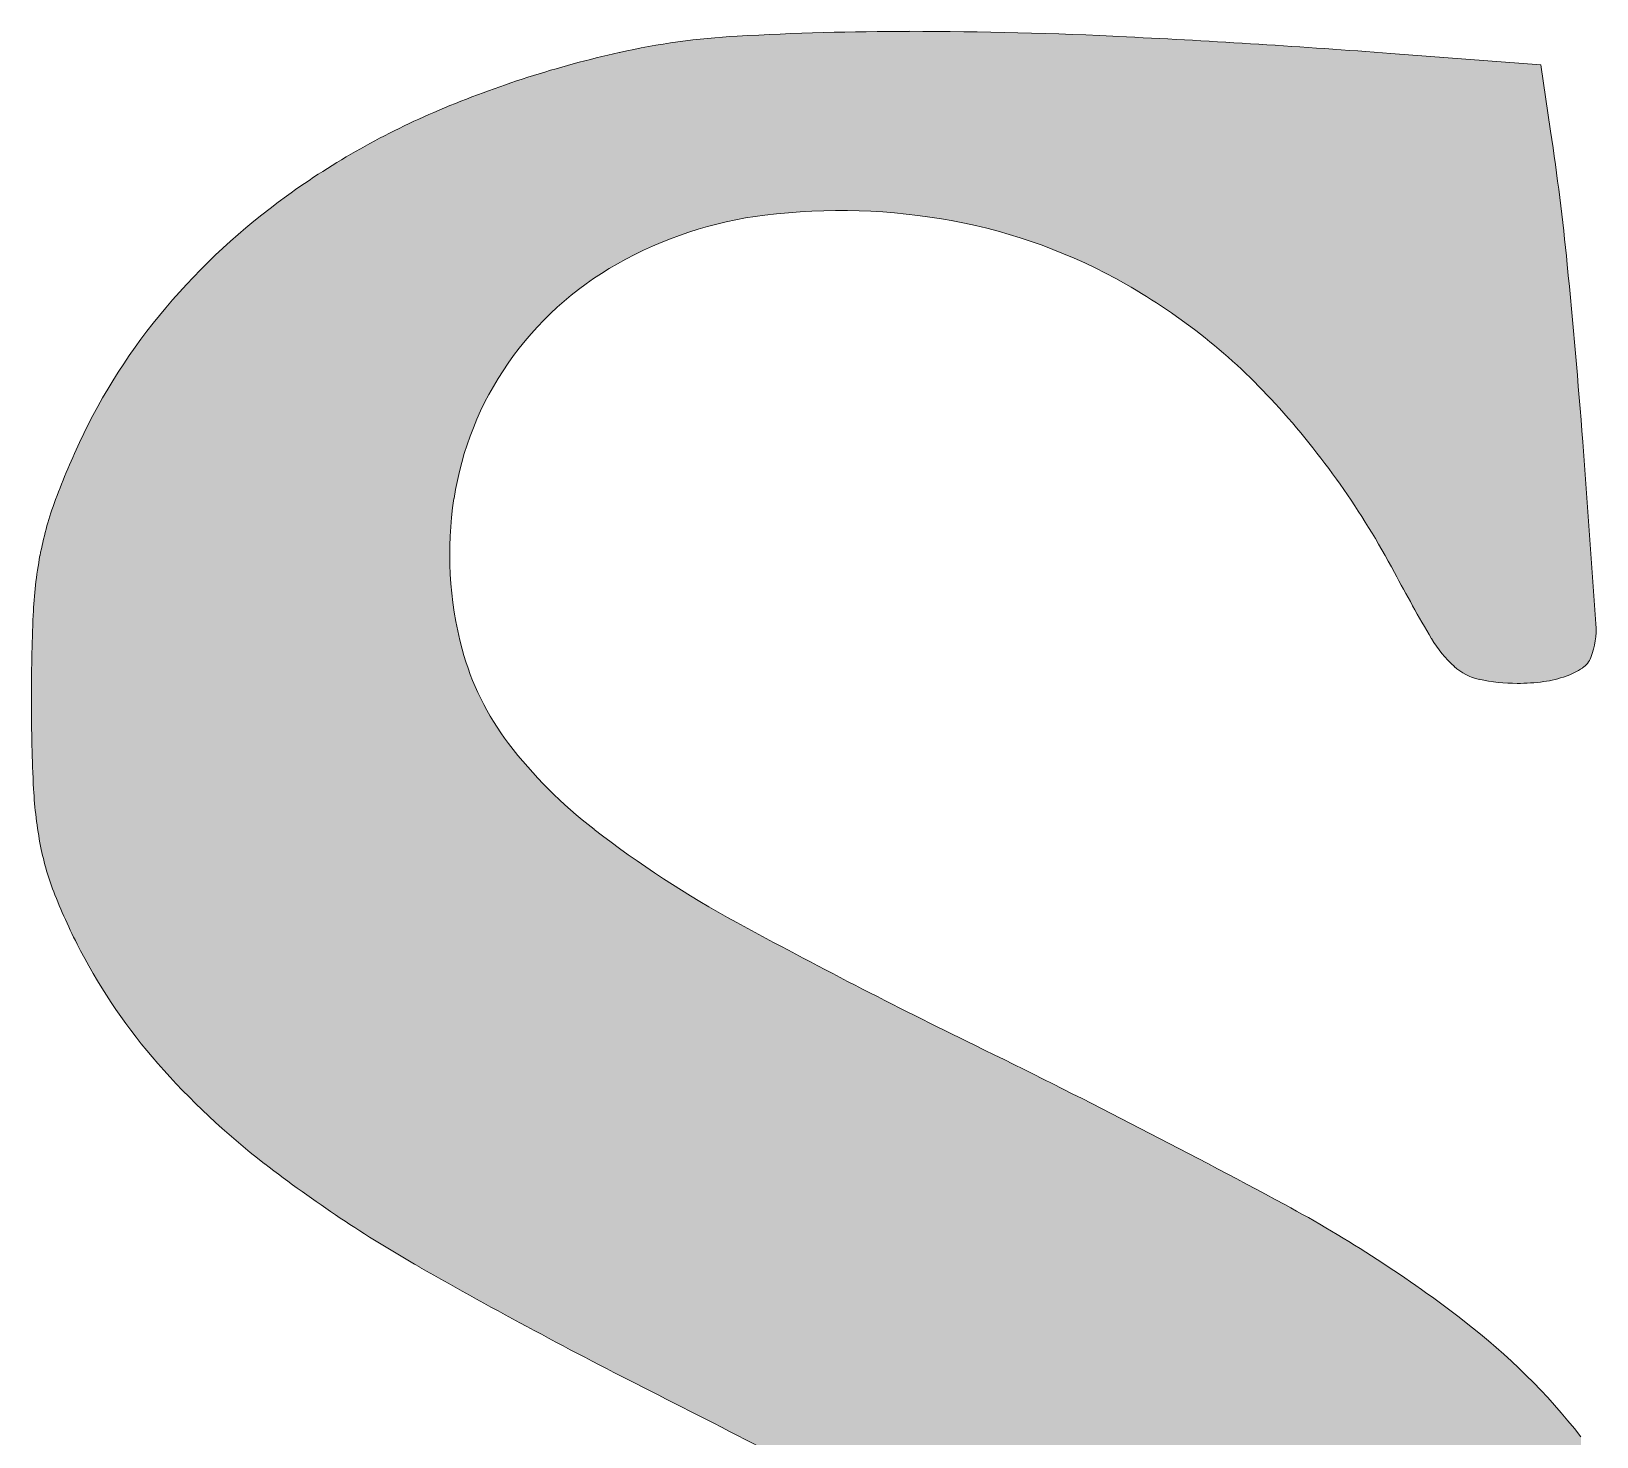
# Model space of a CAD drawing. Extents: x -1067 to 23308, y -6822 to 57810.
# Drawn here: x 416.574 to 418.629, y 95.415 to 97.26 of the extents above; entities that cross this region are included whole.
import ezdxf

# ---------------------------------------------------------------- set-up
doc = ezdxf.new("R2010")
doc.units = 0
doc.layers.get('0').update_dxf_attribs({"lineweight": 13})
doc.layers.add('G-XREF-____-OTLN', color=7, linetype='Continuous', lineweight=13)

# ---------------------------------------------------------------- blocks, each defined once
blk = doc.blocks.new('Blockreferenz-A0UJ2DPOXE')
at = {"layer": 'G-XREF-____-OTLN', "color": 0, "linetype": 'ByBlock', "lineweight": -2, "ltscale": 0.13}
for p, q in [((418.5557, 97.2161), (418.3587, 97.2311)), ((418.5687, 97.1289), (418.5557, 97.2161)), ((418.6282, 96.4819), (418.6109, 96.7209))]:
    blk.add_line(p, q, dxfattribs=at)
for centre, major_axis, end_param in [((417.5534, 96.3063), (-0.0527, 0.9475), 0.164847), ((417.7218, 93.2782), (0.0049, 3.9817), 0.056808), ((417.7194, 91.3044), (0.2925, 5.9485), 0.04791), ((417.3733, 84.2668), (0.9854, 12.9643), 0.026724), ((417.6498, 95.8758), (-0.304, 1.3565), 0.179052), ((417.5052, 96.2184), (-0.3961, 0.9381), 0.226107), ((415.1171, 96.6114), (3.4734, 0.3427), 0.050489), ((417.431, 96.3211), (-0.5221, 0.7227), 0.242905), ((417.6362, 96.2241), (0.1478, 0.787), 0.309894), ((417.6023, 96.4953), (-0.0654, 0.5235), 0.388835), ((417.6484, 96.2892), (0.3626, 0.6389), 0.330605), ((417.5571, 96.5754), (-0.2138, 0.3795), 0.448886), ((407.9976, 95.909), (10.6133, 0.8119), 0.021988), ((417.6163, 96.2327), (0.5907, 0.5387), 0.315202), ((417.3598, 96.3814), (-0.6094, 0.5157), 0.263896), ((417.5469, 96.5825), (-0.347, 0.2419), 0.456591), ((417.401, 96.0363), (0.9627, 0.5131), 0.249699), ((417.4993, 96.316), (-0.8623, 0.4043), 0.091068), ((417.0117, 96.4925), (-0.4079, 0.1477), 0.163952), ((417.6067, 96.5734), (-0.478, 0.0733), 0.41303), ((417.1429, 96.4682), (-0.5578, 0.1035), 0.138608), ((420.4834, 97.6792), (-2.1197, -1.1298), 0.041435), ((418.9656, 96.3865), (-2.3894, 0.1071), 0.047598), ((418.5252, 96.4749), (0.0964, -0.037), 0.434906), ((417.4805, 96.5397), (-0.341, -0.091), 0.39305), ((418.5468, 96.5416), (-0.1344, -0.079), 0.304968), ((418.4899, 96.4787), (-0.0477, -0.0528), 0.521619), ((418.5942, 96.4484), (0.0164, -0.0243), 0.611007), ((418.5249, 96.6405), (-0.05, -0.2313), 0.213082), ((418.5249, 96.6636), (0, -0.2598), 0.134174), ((418.5399, 96.5526), (0.0198, -0.1464), 0.204737), ((418.5574, 96.5029), (0.0316, -0.0897), 0.254472), ((419.1308, 96.387), (-2.557, -0.0072), 0.044858), ((417.6891, 96.6996), (-0.4888, -0.3746), 0.259105), ((417.0896, 96.2896), (-0.5128, -0.0245), 0.147477), ((418.1727, 97.3255), (-0.8601, -1.1133), 0.159268), ((416.9417, 96.2603), (-0.3558, -0.0703), 0.183703), ((417.3354, 96.4171), (-0.7307, -0.2909), 0.102977), ((421.3078, 103.0843), (-3.8077, -6.9944), 0.04415), ((417.3048, 96.401), (-0.6663, -0.3484), 0.23876), ((412.8906, 85.8526), (5.3291, 9.8668), 0.040831), ((417.4933, 96.5666), (-0.7536, -0.6617), 0.192395), ((417.9547, 97.1638), (-1.0745, -1.3907), 0.1391), ((417.39, 94.1831), (1.0658, 1.383), 0.161348), ((420.3877, 101.4258), (-3.3042, -5.7883), 0.051613), ((417.9272, 94.8802), (0.6813, 0.5345), 0.24905), ((410.9448, 82.7016), (6.6079, 12.6879), 0.013056)]:
    blk.add_ellipse(centre, major_axis=major_axis, ratio=1, start_param=0, end_param=end_param, dxfattribs=at)
for points in [[(417.437, 96.9962), (417.4228, 97.2463), (417.437, 97.2481)], [(417.4487, 96.9997), (417.437, 97.2481), (417.4487, 97.2495)], [(417.437, 96.9962), (417.437, 97.2481), (417.4487, 96.9997)], [(417.4698, 97.0059), (417.4487, 97.2495), (417.4698, 97.2516)], [(417.4487, 96.9997), (417.4487, 97.2495), (417.4698, 97.0059)], [(417.4746, 97.007), (417.4698, 97.2516), (417.4746, 97.252)], [(417.4698, 97.0059), (417.4698, 97.2516), (417.4746, 97.007)], [(417.5006, 97.0128), (417.4746, 97.252), (417.5006, 97.2538)], [(417.4746, 97.007), (417.4746, 97.252), (417.5006, 97.0128)], [(417.5031, 97.0134), (417.5006, 97.2538), (417.5031, 97.254)], [(417.5006, 97.0128), (417.5006, 97.2538), (417.5031, 97.0134)], [(417.5369, 97.0187), (417.5031, 97.254), (417.5369, 97.2555)], [(417.5031, 97.0134), (417.5031, 97.254), (417.5369, 97.0187)], [(417.576, 97.0226), (417.5369, 97.2555), (417.576, 97.2573)], [(417.5369, 97.0187), (417.5369, 97.2555), (417.576, 97.0226)], [(417.578, 97.0228), (417.576, 97.2573), (417.578, 97.2574)], [(417.576, 97.0226), (417.576, 97.2573), (417.578, 97.0228)], [(417.6193, 97.0247), (417.578, 97.2574), (417.6193, 97.2585)], [(417.578, 97.0228), (417.578, 97.2574), (417.6193, 97.0247)], [(417.6513, 97.0246), (417.6193, 97.2585), (417.6513, 97.2594)], [(417.6193, 97.0247), (417.6193, 97.2585), (417.6513, 97.0246)], [(417.6513, 97.0246), (417.6513, 97.2594), (417.6607, 97.0245)], [(417.6607, 97.0245), (417.6513, 97.2594), (417.6607, 97.2594)], [(417.702, 97.0222), (417.6607, 97.2594), (417.702, 97.2598)], [(417.6607, 97.0245), (417.6607, 97.2594), (417.702, 97.0222)], [(417.7267, 97.0195), (417.702, 97.2598), (417.7267, 97.26)], [(417.702, 97.0222), (417.702, 97.2598), (417.7267, 97.0195)], [(417.7267, 97.0195), (417.7267, 97.26), (417.7431, 97.0177)], [(417.7431, 97.0177), (417.7267, 97.26), (417.7431, 97.2598)], [(417.7431, 97.0177), (417.7431, 97.2598), (417.7839, 97.0111)], [(417.7839, 97.0111), (417.7431, 97.2598), (417.7839, 97.2595)], [(417.7839, 97.0111), (417.7839, 97.2595), (417.8218, 97.0029)], [(417.8218, 97.0029), (417.7839, 97.2595), (417.8218, 97.2591)], [(417.8218, 97.0029), (417.8218, 97.2591), (417.8235, 97.0026)], [(417.8235, 97.0026), (417.8218, 97.2591), (417.8235, 97.2591)], [(417.8235, 97.0026), (417.8235, 97.2591), (417.8625, 96.9918)], [(417.8625, 96.9918), (417.8235, 97.2591), (417.8625, 97.2581)], [(417.8625, 96.9918), (417.8625, 97.2581), (417.9009, 96.979)], [(417.9009, 96.979), (417.8625, 97.2581), (417.9009, 97.2571)], [(417.9009, 96.979), (417.9009, 97.2571), (417.9169, 96.9726)], [(417.9169, 96.9726), (417.9009, 97.2571), (417.9169, 97.2567)], [(417.9169, 96.9726), (417.9169, 97.2567), (417.9385, 96.964)], [(417.9385, 96.964), (417.9169, 97.2567), (417.9385, 97.2558)], [(417.9385, 96.964), (417.9385, 97.2558), (417.9752, 96.947)], [(417.9752, 96.947), (417.9385, 97.2558), (417.9752, 97.2543)], [(417.9752, 96.947), (417.9752, 97.2543), (418.0109, 96.928)], [(418.0109, 96.928), (417.9752, 97.2543), (418.0109, 97.2528)], [(418.0109, 96.928), (418.0109, 97.2528), (418.0119, 96.9274)], [(418.0119, 96.9274), (418.0109, 97.2528), (418.0119, 97.2528)], [(418.0119, 96.9274), (418.0119, 97.2528), (418.0469, 96.9064)], [(418.0469, 96.9064), (418.0119, 97.2528), (418.0469, 97.2509)], [(418.0469, 96.9064), (418.0469, 97.2509), (418.0817, 96.8828)], [(418.0817, 96.8828), (418.0469, 97.2509), (418.0817, 97.2489)], [(418.0817, 96.8828), (418.0817, 97.2489), (418.1152, 96.8575)], [(418.1152, 96.8575), (418.0817, 97.2489), (418.1152, 97.247)], [(418.1152, 96.8575), (418.1152, 97.247), (418.1473, 96.8304)], [(418.1473, 96.8304), (418.1152, 97.247), (418.1473, 97.2452)], [(417.3433, 96.9548), (417.3156, 97.2251), (417.3433, 97.2317)], [(417.3459, 96.9562), (417.3433, 97.2317), (417.3459, 97.2324)], [(417.3433, 96.9548), (417.3433, 97.2317), (417.3459, 96.9562)], [(417.3714, 96.9695), (417.3459, 97.2324), (417.3714, 97.2377)], [(417.3459, 96.9562), (417.3459, 97.2324), (417.3714, 96.9695)], [(417.3736, 96.9706), (417.3714, 97.2377), (417.3736, 97.2381)], [(417.3714, 96.9695), (417.3714, 97.2377), (417.3736, 96.9706)], [(417.397, 96.981), (417.3736, 97.2381), (417.397, 97.2424)], [(417.3736, 96.9706), (417.3736, 97.2381), (417.397, 96.981)], [(417.4049, 96.9845), (417.397, 97.2424), (417.4049, 97.2436)], [(417.397, 96.981), (417.397, 97.2424), (417.4049, 96.9845)], [(417.4228, 96.991), (417.4049, 97.2436), (417.4228, 97.2463)], [(417.4049, 96.9845), (417.4049, 97.2436), (417.4228, 96.991)], [(417.4228, 96.991), (417.4228, 97.2463), (417.437, 96.9962)], [(418.1473, 96.8304), (418.1473, 97.2452), (418.178, 96.8017)], [(418.178, 96.8017), (418.1473, 97.2452), (418.178, 97.2435)], [(418.178, 96.8017), (418.178, 97.2435), (418.1854, 96.794)], [(418.1854, 96.794), (418.178, 97.2435), (418.1854, 97.2431)], [(418.1854, 96.794), (418.1854, 97.2431), (418.2071, 96.7714)], [(418.2071, 96.7714), (418.1854, 97.2431), (418.2071, 97.2416)], [(418.2071, 96.7714), (418.2071, 97.2416), (418.237, 96.7373)], [(418.237, 96.7373), (418.2071, 97.2416), (418.237, 97.2395)], [(418.237, 96.7373), (418.237, 97.2395), (418.2654, 96.7019)], [(418.2654, 96.7019), (418.237, 97.2395), (418.2654, 97.2376)], [(418.2654, 96.7019), (418.2654, 97.2376), (418.2923, 96.6653)], [(418.2923, 96.6653), (418.2654, 97.2376), (418.2923, 97.2357)], [(418.2923, 96.6653), (418.2923, 97.2357), (418.3177, 96.6277)], [(418.3177, 96.6277), (418.2923, 97.2357), (418.3177, 97.2339)], [(418.3177, 96.6277), (418.3177, 97.2339), (418.3415, 96.5891)], [(418.3415, 96.5891), (418.3177, 97.2339), (418.3415, 97.2323)], [(418.3415, 96.5891), (418.3415, 97.2323), (418.3587, 96.5584)], [(418.3587, 96.5584), (418.3415, 97.2323), (418.3587, 97.2311)], [(418.3587, 96.5584), (418.3587, 97.2311), (418.3637, 96.5495)], [(418.3637, 96.5495), (418.3587, 97.2311), (418.3637, 97.2307)], [(418.3637, 96.5495), (418.3637, 97.2307), (418.3876, 96.5058)], [(418.3876, 96.5058), (418.3637, 97.2307), (418.3876, 97.2289)], [(418.3876, 96.5058), (418.3876, 97.2289), (418.4123, 96.4626)], [(418.4123, 96.4626), (418.3876, 97.2289), (418.4123, 97.227)], [(418.4123, 96.4626), (418.4123, 97.227), (418.4165, 96.4559)], [(418.4165, 96.4559), (418.4123, 97.227), (418.4165, 97.2267)], [(418.4165, 96.4559), (418.4165, 97.2267), (418.4211, 96.4494)], [(418.4211, 96.4494), (418.4165, 97.2267), (418.4211, 97.2264)], [(418.4211, 96.4494), (418.4211, 97.2264), (418.4259, 96.4431)], [(418.4259, 96.4431), (418.4211, 97.2264), (418.4259, 97.226)], [(417.2642, 96.8977), (417.241, 97.2043), (417.2642, 97.2114)], [(417.2655, 96.8988), (417.2642, 97.2114), (417.2655, 97.2118)], [(417.2642, 96.8977), (417.2642, 97.2114), (417.2655, 96.8988)], [(417.2891, 96.9187), (417.2655, 97.2118), (417.2891, 97.2182)], [(417.2655, 96.8988), (417.2655, 97.2118), (417.2891, 96.9187)], [(417.3055, 96.9306), (417.2891, 97.2182), (417.3055, 97.2227)], [(417.2891, 96.9187), (417.2891, 97.2182), (417.3055, 96.9306)], [(417.3156, 96.9378), (417.3055, 97.2227), (417.3156, 97.2251)], [(417.3055, 96.9306), (417.3055, 97.2227), (417.3156, 96.9378)], [(417.3156, 96.9378), (417.3156, 97.2251), (417.3433, 96.9548)], [(418.4259, 96.4431), (418.4259, 97.226), (418.4311, 96.4371)], [(418.4311, 96.4371), (418.4259, 97.226), (418.4311, 97.2256)], [(418.4311, 96.4371), (418.4311, 97.2256), (418.4365, 96.4314)], [(418.4365, 96.4314), (418.4311, 97.2256), (418.4365, 97.2252)], [(418.4365, 96.4314), (418.4365, 97.2252), (418.4423, 96.4259)], [(418.4423, 96.4259), (418.4365, 97.2252), (418.4423, 97.2248)], [(418.4423, 96.4259), (418.4423, 97.2248), (418.447, 96.422)], [(418.447, 96.422), (418.4423, 97.2248), (418.447, 97.2244)], [(418.447, 96.422), (418.447, 97.2244), (418.4521, 96.4185)], [(418.4521, 96.4185), (418.447, 97.2244), (418.4521, 97.224)], [(418.4521, 96.4185), (418.4521, 97.224), (418.4575, 96.4154)], [(418.4575, 96.4154), (418.4521, 97.224), (418.4575, 97.2236)], [(418.4575, 96.4154), (418.4575, 97.2236), (418.4631, 96.4128)], [(418.4631, 96.4128), (418.4575, 97.2236), (418.4631, 97.2232)], [(418.4631, 96.4128), (418.4631, 97.2232), (418.4689, 96.4107)], [(418.4689, 96.4107), (418.4631, 97.2232), (418.4689, 97.2227)], [(418.4689, 96.4107), (418.4689, 97.2227), (418.4749, 96.4092)], [(418.4749, 96.4092), (418.4689, 97.2227), (418.4749, 97.2223)], [(418.4749, 96.4092), (418.4749, 97.2223), (418.4831, 96.4075)], [(418.4831, 96.4075), (418.4749, 97.2223), (418.4831, 97.2216)], [(418.4831, 96.4075), (418.4831, 97.2216), (418.4914, 96.4062)], [(418.4914, 96.4062), (418.4831, 97.2216), (418.4914, 97.221)], [(418.4914, 96.4062), (418.4914, 97.221), (418.4998, 96.4052)], [(418.4998, 96.4052), (418.4914, 97.221), (418.4998, 97.2204)], [(418.4998, 96.4052), (418.4998, 97.2204), (418.5081, 96.4044)], [(418.5081, 96.4044), (418.4998, 97.2204), (418.5081, 97.2197)], [(418.5081, 96.4044), (418.5081, 97.2197), (418.5165, 96.404)], [(418.5165, 96.404), (418.5081, 97.2197), (418.5165, 97.2191)], [(418.5165, 96.404), (418.5165, 97.2191), (418.5249, 96.4038)], [(418.5249, 96.4038), (418.5165, 97.2191), (418.5249, 97.2185)], [(418.5249, 96.4038), (418.5249, 97.2185), (418.5307, 96.4039)], [(418.5307, 96.4039), (418.5249, 97.2185), (418.5307, 97.218)], [(418.5307, 96.4039), (418.5307, 97.218), (418.5366, 96.4041)], [(418.5366, 96.4041), (418.5307, 97.218), (418.5366, 97.2176)], [(418.5366, 96.4041), (418.5366, 97.2176), (418.5424, 96.4044)], [(418.5424, 96.4044), (418.5366, 97.2176), (418.5424, 97.2171)], [(418.5424, 96.4044), (418.5424, 97.2171), (418.5481, 96.4049)], [(418.5481, 96.4049), (418.5424, 97.2171), (418.5481, 97.2167)], [(418.5481, 96.4049), (418.5481, 97.2167), (418.5539, 96.4054)], [(418.5539, 96.4054), (418.5481, 97.2167), (418.5539, 97.2163)], [(418.5539, 96.4054), (418.5539, 97.2163), (418.5557, 96.4057)], [(418.5557, 96.4057), (418.5539, 97.2163), (418.5557, 97.2161)], [(418.5557, 96.4057), (418.5557, 97.2161), (418.5597, 96.4061)], [(418.5597, 96.4061), (418.5557, 97.2161), (418.5597, 97.1892)], [(417.1865, 96.8037), (417.1824, 97.185), (417.1865, 97.1865)], [(417.1998, 96.8245), (417.1865, 97.1865), (417.1998, 97.191)], [(417.1865, 96.8037), (417.1865, 97.1865), (417.1998, 96.8245)], [(417.2194, 96.8505), (417.1998, 97.191), (417.2194, 97.1976)], [(417.1998, 96.8245), (417.1998, 97.191), (417.2194, 96.8505)], [(417.2258, 96.8577), (417.2194, 97.1976), (417.2258, 97.1997)], [(417.2194, 96.8505), (417.2194, 97.1976), (417.2258, 96.8577)], [(417.241, 96.8749), (417.2258, 97.1997), (417.241, 97.2043)], [(417.2258, 96.8577), (417.2258, 97.1997), (417.241, 96.8749)], [(417.241, 96.8749), (417.241, 97.2043), (417.2642, 96.8977)], [(418.5597, 96.4061), (418.5597, 97.1892), (418.5647, 96.4069)], [(418.5647, 96.4069), (418.5597, 97.1892), (418.5647, 97.156)], [(417.1348, 96.6783), (417.1287, 97.1645), (417.1348, 97.1669)], [(417.1433, 96.7093), (417.1348, 97.1669), (417.1433, 97.1704)], [(417.1348, 96.6783), (417.1348, 97.1669), (417.1433, 96.7093)], [(417.1476, 96.7214), (417.1433, 97.1704), (417.1476, 97.1721)], [(417.1433, 96.7093), (417.1433, 97.1704), (417.1476, 96.7214)], [(417.1541, 96.7396), (417.1476, 97.1721), (417.1541, 97.1745)], [(417.1476, 96.7214), (417.1476, 97.1721), (417.1541, 96.7396)], [(417.1672, 96.7691), (417.1541, 97.1745), (417.1672, 97.1793)], [(417.1541, 96.7396), (417.1541, 97.1745), (417.1672, 96.7691)], [(417.1824, 96.7974), (417.1672, 97.1793), (417.1824, 97.185)], [(417.1672, 96.7691), (417.1672, 97.1793), (417.1824, 96.7974)], [(417.1824, 96.7974), (417.1824, 97.185), (417.1865, 96.8037)], [(417.0834, 95.6375), (417.0741, 97.1409), (417.0834, 97.1451)], [(417.1091, 95.6231), (417.0834, 97.1451), (417.1091, 97.1565)], [(417.0834, 95.6375), (417.0834, 97.1451), (417.1091, 95.6231)], [(417.1232, 95.6153), (417.1091, 97.1565), (417.1232, 97.1622)], [(417.1091, 95.6231), (417.1091, 97.1565), (417.1232, 95.6153)], [(417.1248, 96.6136), (417.1232, 97.1622), (417.1248, 97.1629)], [(417.1232, 96.5804), (417.1232, 97.1622), (417.1248, 96.6136)], [(417.1287, 96.6467), (417.1248, 97.1629), (417.1287, 97.1645)], [(417.1248, 96.6136), (417.1248, 97.1629), (417.1287, 96.6467)], [(417.1287, 96.6467), (417.1287, 97.1645), (417.1348, 96.6783)], [(418.5647, 96.4069), (418.5647, 97.156), (418.5687, 96.4077)], [(418.5687, 96.4077), (418.5647, 97.156), (418.5687, 97.1289)], [(417.0396, 95.6635), (417.0136, 97.1101), (417.0396, 97.124)], [(417.0483, 95.6581), (417.0396, 97.124), (417.0483, 97.1283)], [(417.0396, 95.6635), (417.0396, 97.124), (417.0483, 95.6581)], [(417.0741, 95.643), (417.0483, 97.1283), (417.0741, 97.1409)], [(417.0483, 95.6581), (417.0483, 97.1283), (417.0741, 95.643)], [(417.0741, 95.643), (417.0741, 97.1409), (417.0834, 95.6375)], [(418.5687, 96.4077), (418.5687, 97.1289), (418.5696, 96.4078)], [(418.5696, 96.4078), (418.5687, 97.1289), (418.5696, 97.1226)], [(417.0058, 95.6846), (416.9795, 97.0904), (417.0058, 97.1059)], [(417.0136, 95.6795), (417.0058, 97.1059), (417.0136, 97.1101)], [(417.0058, 95.6846), (417.0058, 97.1059), (417.0136, 95.6795)], [(417.0136, 95.6795), (417.0136, 97.1101), (417.0396, 95.6635)], [(418.5696, 96.4078), (418.5696, 97.1226), (418.5745, 96.4089)], [(418.5745, 96.4089), (418.5696, 97.1226), (418.5745, 97.0878)], [(416.9727, 95.7063), (416.9458, 97.0692), (416.9727, 97.0864)], [(416.9795, 95.7017), (416.9727, 97.0864), (416.9795, 97.0904)], [(416.9727, 95.7063), (416.9727, 97.0864), (416.9795, 95.7017)], [(416.9795, 95.7017), (416.9795, 97.0904), (417.0058, 95.6846)], [(418.5745, 96.4089), (418.5745, 97.0878), (418.577, 96.4096)], [(418.577, 96.4096), (418.5745, 97.0878), (418.577, 97.0707)], [(416.9404, 95.7286), (416.9127, 97.0465), (416.9404, 97.0657)], [(416.9458, 95.7247), (416.9404, 97.0657), (416.9458, 97.0692)], [(416.9404, 95.7286), (416.9404, 97.0657), (416.9458, 95.7247)], [(416.9458, 95.7247), (416.9458, 97.0692), (416.9727, 95.7063)], [(418.577, 96.4096), (418.577, 97.0707), (418.5794, 96.4102)], [(418.5794, 96.4102), (418.577, 97.0707), (418.5794, 97.0508)], [(416.9089, 95.7514), (416.8802, 97.0222), (416.9089, 97.0439)], [(416.9127, 95.7485), (416.9089, 97.0439), (416.9127, 97.0465)], [(416.9089, 95.7514), (416.9089, 97.0439), (416.9127, 95.7485)], [(416.9127, 95.7485), (416.9127, 97.0465), (416.9404, 95.7286)], [(418.5794, 96.4102), (418.5794, 97.0508), (418.5842, 96.4116)], [(418.5842, 96.4116), (418.5794, 97.0508), (418.5842, 97.0124)], [(416.8801, 95.7732), (416.8551, 97.0017), (416.8801, 97.0221)], [(416.8802, 95.773), (416.8801, 97.0221), (416.8802, 97.0222)], [(416.8801, 95.7732), (416.8801, 97.0221), (416.8802, 95.773)], [(416.8802, 95.773), (416.8802, 97.0222), (416.9089, 95.7514)], [(416.8551, 95.7931), (416.8522, 96.9993), (416.8551, 97.0017)], [(416.8551, 95.7931), (416.8551, 97.0017), (416.8801, 95.7732)], [(418.5842, 96.4116), (418.5842, 97.0124), (418.5843, 96.4116)], [(418.5843, 96.4116), (418.5842, 97.0124), (418.5843, 97.0118)], [(418.5843, 96.4116), (418.5843, 97.0118), (418.589, 96.4132)], [(418.589, 96.4132), (418.5843, 97.0118), (418.589, 96.9672)], [(416.8306, 95.814), (416.8252, 96.9753), (416.8306, 96.9801)], [(416.8522, 95.7956), (416.8306, 96.9801), (416.8522, 96.9993)], [(416.8306, 95.814), (416.8306, 96.9801), (416.8522, 95.7956)], [(416.8522, 95.7956), (416.8522, 96.9993), (416.8551, 95.7931)], [(416.8252, 95.8189), (416.8068, 96.9576), (416.8252, 96.9753)], [(416.8252, 95.8189), (416.8252, 96.9753), (416.8306, 95.814)], [(418.589, 96.4132), (418.589, 96.9672), (418.5905, 96.4138)], [(418.5905, 96.4138), (418.589, 96.9672), (418.5905, 96.954)], [(416.7992, 95.843), (416.7837, 96.9341), (416.7992, 96.9502)], [(416.8068, 95.8356), (416.7992, 96.9502), (416.8068, 96.9576)], [(416.7992, 95.843), (416.7992, 96.9502), (416.8068, 95.8356)], [(416.8068, 95.8356), (416.8068, 96.9576), (416.8252, 95.8189)], [(418.5905, 96.4138), (418.5905, 96.954), (418.5928, 96.4146)], [(418.5928, 96.4146), (418.5905, 96.954), (418.5928, 96.9286)], [(416.7743, 95.8678), (416.7614, 96.9095), (416.7743, 96.9241)], [(416.7837, 95.858), (416.7743, 96.9241), (416.7837, 96.9341)], [(416.7743, 95.8678), (416.7743, 96.9241), (416.7837, 95.858)], [(416.7837, 95.858), (416.7837, 96.9341), (416.7992, 95.843)], [(418.5928, 96.4146), (418.5928, 96.9286), (418.5965, 96.4162)], [(418.5965, 96.4162), (418.5928, 96.9286), (418.5965, 96.8888)], [(416.7614, 95.8811), (416.7504, 96.8971), (416.7614, 96.9095)], [(416.7614, 95.8811), (416.7614, 96.9095), (416.7743, 95.8678)], [(416.7398, 95.9049), (416.7283, 96.8698), (416.7398, 96.884)], [(416.7504, 95.8932), (416.7398, 96.884), (416.7504, 96.8971)], [(416.7398, 95.9049), (416.7398, 96.884), (416.7504, 95.8932)], [(416.7504, 95.8932), (416.7504, 96.8971), (416.7614, 95.8811)], [(418.5965, 96.4162), (418.5965, 96.8888), (418.6002, 96.418)], [(418.6002, 96.418), (418.5965, 96.8888), (418.6002, 96.8497)], [(416.7205, 95.9278), (416.7074, 96.8415), (416.7205, 96.8592)], [(416.7283, 95.9185), (416.7205, 96.8592), (416.7283, 96.8698)], [(416.7205, 95.9278), (416.7205, 96.8592), (416.7283, 95.9185)], [(416.7283, 95.9185), (416.7283, 96.8698), (416.7398, 95.9049)], [(416.7074, 95.9446), (416.7021, 96.8336), (416.7074, 96.8415)], [(416.7074, 95.9446), (416.7074, 96.8415), (416.7205, 95.9278)], [(418.6002, 96.418), (418.6002, 96.8497), (418.6013, 96.4186)], [(418.6013, 96.4186), (418.6002, 96.8497), (418.6013, 96.8375)], [(418.6013, 96.4186), (418.6013, 96.8375), (418.6037, 96.4199)], [(418.6037, 96.4199), (418.6013, 96.8375), (418.6037, 96.8079)], [(416.7021, 95.9514), (416.6878, 96.8124), (416.7021, 96.8336)], [(416.7021, 95.9514), (416.7021, 96.8336), (416.7074, 95.9446)], [(416.6847, 95.9757), (416.6695, 96.7825), (416.6847, 96.8073)], [(416.6878, 95.9714), (416.6847, 96.8073), (416.6878, 96.8124)], [(416.6847, 95.9757), (416.6847, 96.8073), (416.6878, 95.9714)], [(416.6878, 95.9714), (416.6878, 96.8124), (416.7021, 95.9514)], [(418.6037, 96.4199), (418.6037, 96.8079), (418.6072, 96.4219)], [(418.6072, 96.4219), (418.6037, 96.8079), (418.6072, 96.7654)], [(416.6683, 96.0007), (416.6529, 96.7523), (416.6683, 96.7802)], [(416.6695, 95.9988), (416.6683, 96.7802), (416.6695, 96.7825)], [(416.6683, 96.0007), (416.6683, 96.7802), (416.6695, 95.9988)], [(416.6695, 95.9988), (416.6695, 96.7825), (416.6847, 95.9757)], [(418.6072, 96.4219), (418.6072, 96.7654), (418.6106, 96.4241)], [(418.6106, 96.4241), (418.6072, 96.7654), (418.6106, 96.7241)], [(416.6526, 96.0269), (416.6385, 96.7233), (416.6526, 96.7517)], [(416.6529, 96.0264), (416.6526, 96.7517), (416.6529, 96.7523)], [(416.6526, 96.0269), (416.6526, 96.7517), (416.6529, 96.0264)], [(416.6529, 96.0264), (416.6529, 96.7523), (416.6683, 96.0007)], [(416.637, 96.0556), (416.6323, 96.7101), (416.637, 96.7203)], [(416.6385, 96.0526), (416.637, 96.7203), (416.6385, 96.7233)], [(416.637, 96.0556), (416.637, 96.7203), (416.6385, 96.0526)], [(416.6385, 96.0526), (416.6385, 96.7233), (416.6526, 96.0269)], [(418.6106, 96.4241), (418.6106, 96.7241), (418.6109, 96.4243)], [(418.6109, 96.4243), (418.6106, 96.7241), (418.6109, 96.7209)], [(418.6109, 96.4243), (418.6109, 96.7209), (418.613, 96.4259)], [(418.613, 96.4259), (418.6109, 96.7209), (418.613, 96.6924)], [(416.6264, 96.0767), (416.6228, 96.6886), (416.6264, 96.6968)], [(416.6298, 96.0699), (416.6264, 96.6968), (416.6298, 96.7045)], [(416.6264, 96.0767), (416.6264, 96.6968), (416.6298, 96.0699)], [(416.6323, 96.0646), (416.6298, 96.7045), (416.6323, 96.7101)], [(416.6298, 96.0699), (416.6298, 96.7045), (416.6323, 96.0646)], [(416.6323, 96.0646), (416.6323, 96.7101), (416.637, 96.0556)], [(418.613, 96.4259), (418.613, 96.6924), (418.6152, 96.4279)], [(418.6152, 96.4279), (418.613, 96.6924), (418.6152, 96.6629)], [(416.6162, 96.0989), (416.6151, 96.6699), (416.6162, 96.6726)], [(416.6206, 96.089), (416.6162, 96.6726), (416.6206, 96.6833)], [(416.6162, 96.0989), (416.6162, 96.6726), (416.6206, 96.089)], [(416.6228, 96.0843), (416.6206, 96.6833), (416.6228, 96.6886)], [(416.6206, 96.089), (416.6206, 96.6833), (416.6228, 96.0843)], [(416.6228, 96.0843), (416.6228, 96.6886), (416.6264, 96.0767)], [(416.6098, 96.1137), (416.6047, 96.6427), (416.6098, 96.6564)], [(416.6151, 96.1013), (416.6098, 96.6564), (416.6151, 96.6699)], [(416.6098, 96.1137), (416.6098, 96.6564), (416.6098, 96.1136)], [(416.6098, 96.1136), (416.6098, 96.6564), (416.6098, 96.6564)], [(416.6098, 96.1136), (416.6098, 96.6564), (416.6151, 96.1013)], [(416.6151, 96.1013), (416.6151, 96.6699), (416.6162, 96.0989)], [(418.6152, 96.4279), (418.6152, 96.6629), (418.6172, 96.4301)], [(418.6172, 96.4301), (418.6152, 96.6629), (418.6172, 96.6364)], [(416.6008, 96.1366), (416.5999, 96.629), (416.6008, 96.6315)], [(416.6038, 96.1286), (416.6008, 96.6315), (416.6038, 96.6402)], [(416.6008, 96.1366), (416.6008, 96.6315), (416.6038, 96.1286)], [(416.6047, 96.1262), (416.6038, 96.6402), (416.6047, 96.6427)], [(416.6038, 96.1286), (416.6038, 96.6402), (416.6047, 96.1262)], [(416.6047, 96.1262), (416.6047, 96.6427), (416.6098, 96.1137)], [(418.6172, 96.4301), (418.6172, 96.6364), (418.6189, 96.4326)], [(418.6189, 96.4326), (418.6172, 96.6364), (418.6189, 96.6131)], [(416.5963, 96.1496), (416.5938, 96.6089), (416.5963, 96.6177)], [(416.5971, 96.1471), (416.5963, 96.6177), (416.5971, 96.6202)], [(416.5963, 96.1496), (416.5963, 96.6177), (416.5971, 96.1471)], [(416.5999, 96.1391), (416.5971, 96.6202), (416.5999, 96.629)], [(416.5971, 96.1471), (416.5971, 96.6202), (416.5999, 96.1391)], [(416.5999, 96.1391), (416.5999, 96.629), (416.6008, 96.1366)], [(418.6189, 96.4326), (418.6189, 96.6131), (418.6198, 96.4341)], [(418.6198, 96.4341), (418.6189, 96.6131), (418.6198, 96.6014)], [(416.5901, 96.1714), (416.5882, 96.5864), (416.5901, 96.5948)], [(416.5908, 96.1684), (416.5901, 96.5948), (416.5908, 96.5977)], [(416.5901, 96.1714), (416.5901, 96.5948), (416.5908, 96.1684)], [(416.5931, 96.1604), (416.5908, 96.5977), (416.5931, 96.6063)], [(416.5908, 96.1684), (416.5908, 96.5977), (416.5931, 96.1604)], [(416.5938, 96.1577), (416.5931, 96.6063), (416.5938, 96.6089)], [(416.5931, 96.1604), (416.5931, 96.6063), (416.5938, 96.1577)], [(416.5938, 96.1577), (416.5938, 96.6089), (416.5963, 96.1496)], [(418.6198, 96.4341), (418.6198, 96.6014), (418.6204, 96.4352)], [(418.6204, 96.4352), (418.6198, 96.6014), (418.6204, 96.5928)], [(418.6204, 96.4352), (418.6204, 96.5928), (418.6216, 96.4379)], [(418.6216, 96.4379), (418.6204, 96.5928), (418.6216, 96.5756)], [(416.5851, 96.1939), (416.5836, 96.5626), (416.5851, 96.5716)], [(416.5859, 96.19), (416.5851, 96.5716), (416.5859, 96.5753)], [(416.5851, 96.1939), (416.5851, 96.5716), (416.5859, 96.19)], [(416.5875, 96.1825), (416.5859, 96.5753), (416.5875, 96.5832)], [(416.5859, 96.19), (416.5859, 96.5753), (416.5875, 96.1825)], [(416.5882, 96.1791), (416.5875, 96.5832), (416.5882, 96.5864)], [(416.5875, 96.1825), (416.5875, 96.5832), (416.5882, 96.1791)], [(416.5882, 96.1791), (416.5882, 96.5864), (416.5901, 96.1714)], [(417.1232, 95.6153), (417.1232, 96.5804), (417.1238, 95.6149)], [(417.1238, 95.6149), (417.1232, 96.5804), (417.1238, 96.5471)], [(418.6216, 96.4379), (418.6216, 96.5756), (418.624, 96.445)], [(418.624, 96.445), (418.6216, 96.5756), (418.624, 96.5413)], [(416.5816, 96.2149), (416.581, 96.5457), (416.5816, 96.5499)], [(416.5829, 96.2066), (416.5816, 96.5499), (416.5829, 96.5587)], [(416.5816, 96.2149), (416.5816, 96.5499), (416.5829, 96.2066)], [(416.5836, 96.2024), (416.5829, 96.5587), (416.5836, 96.5626)], [(416.5829, 96.2066), (416.5829, 96.5587), (416.5836, 96.2024)], [(416.5836, 96.2024), (416.5836, 96.5626), (416.5851, 96.1939)], [(416.5793, 96.2327), (416.5785, 96.5251), (416.5793, 96.5327)], [(416.5799, 96.2274), (416.5793, 96.5327), (416.5799, 96.5374)], [(416.5793, 96.2327), (416.5793, 96.5327), (416.5799, 96.2274)], [(416.581, 96.2195), (416.5799, 96.5374), (416.581, 96.5457)], [(416.5799, 96.2274), (416.5799, 96.5374), (416.581, 96.2195)], [(416.581, 96.2195), (416.581, 96.5457), (416.5816, 96.2149)], [(417.1238, 95.6149), (417.1238, 96.5471), (417.1268, 95.6132)], [(417.1268, 95.6132), (417.1238, 96.5471), (417.1268, 96.5139)], [(418.624, 96.445), (418.624, 96.5413), (418.6259, 96.4522)], [(418.6259, 96.4522), (418.624, 96.5413), (418.6259, 96.5142)], [(416.5775, 96.2525), (416.5769, 96.5066), (416.5775, 96.5132)], [(416.578, 96.2464), (416.5775, 96.5132), (416.578, 96.5197)], [(416.5775, 96.2525), (416.5775, 96.5132), (416.578, 96.2464)], [(416.5785, 96.2399), (416.578, 96.5197), (416.5785, 96.5251)], [(416.578, 96.2464), (416.578, 96.5197), (416.5785, 96.2399)], [(416.5785, 96.2399), (416.5785, 96.5251), (416.5793, 96.2327)], [(417.1268, 95.6132), (417.1268, 96.5139), (417.132, 95.6103)], [(417.132, 95.6103), (417.1268, 96.5139), (417.132, 96.4811)], [(418.6259, 96.4522), (418.6259, 96.5142), (418.6273, 96.4596)], [(418.6273, 96.4596), (418.6259, 96.5142), (418.6273, 96.4947)], [(416.5762, 96.2777), (416.5752, 96.4656), (416.5762, 96.4936)], [(416.5767, 96.2651), (416.5762, 96.4936), (416.5767, 96.5026)], [(416.5762, 96.2777), (416.5762, 96.4936), (416.5767, 96.2651)], [(416.5769, 96.2613), (416.5767, 96.5026), (416.5769, 96.5066)], [(416.5767, 96.2651), (416.5767, 96.5026), (416.5769, 96.2613)], [(416.5769, 96.2613), (416.5769, 96.5066), (416.5775, 96.2525)], [(418.6273, 96.4596), (418.6273, 96.4947), (418.6281, 96.467)], [(418.6281, 96.467), (418.6273, 96.4947), (418.6281, 96.4828)], [(417.132, 95.6103), (417.132, 96.4811), (417.1395, 95.6061)], [(417.1395, 95.6061), (417.132, 96.4811), (417.1395, 96.4486)], [(418.6281, 96.467), (418.6281, 96.4828), (418.6282, 96.4685)], [(418.6282, 96.4685), (418.6281, 96.4828), (418.6282, 96.4819)], [(418.6282, 96.4685), (418.6282, 96.4819), (418.6284, 96.4745)], [(416.5748, 96.3179), (416.5742, 96.4272), (416.5748, 96.4556)], [(416.5752, 96.3033), (416.5748, 96.4556), (416.5752, 96.4656)], [(416.5748, 96.3179), (416.5748, 96.4556), (416.5752, 96.3033)], [(416.5752, 96.3033), (416.5752, 96.4656), (416.5762, 96.2777)], [(417.1395, 95.6061), (417.1395, 96.4486), (417.1462, 95.6024)], [(417.1462, 95.6024), (417.1395, 96.4486), (417.1462, 96.4265)], [(416.5742, 96.3415), (416.574, 96.4177), (416.5742, 96.4272)], [(416.5742, 96.3415), (416.5742, 96.4272), (416.5748, 96.3179)], [(417.1462, 95.6024), (417.1462, 96.4265), (417.1543, 95.5978)], [(417.1543, 95.5978), (417.1462, 96.4265), (417.1543, 96.4049)], [(416.574, 96.3609), (416.5738, 96.3797), (416.574, 96.4177)], [(416.574, 96.3609), (416.574, 96.4177), (416.5742, 96.3415)], [(417.1543, 95.5978), (417.1543, 96.4049), (417.1638, 95.5925)], [(417.1638, 95.5925), (417.1543, 96.4049), (417.1638, 96.3838)], [(417.1638, 95.5925), (417.1638, 96.3838), (417.1747, 95.5864)], [(417.1747, 95.5864), (417.1638, 96.3838), (417.1747, 96.3634)], [(417.1747, 95.5864), (417.1747, 96.3634), (417.1835, 95.5815)], [(417.1835, 95.5815), (417.1747, 96.3634), (417.1835, 96.3493)], [(417.1835, 95.5815), (417.1835, 96.3493), (417.1869, 95.5797)], [(417.1869, 95.5797), (417.1835, 96.3493), (417.1869, 96.3438)], [(417.1869, 95.5797), (417.1869, 96.3438), (417.2004, 95.5725)], [(417.2004, 95.5725), (417.1869, 96.3438), (417.2004, 96.325)], [(417.2004, 95.5725), (417.2004, 96.325), (417.217, 95.5635)], [(417.217, 95.5635), (417.2004, 96.325), (417.217, 96.3042)], [(417.217, 95.5635), (417.217, 96.3042), (417.2345, 95.5541)], [(417.2345, 95.5541), (417.217, 96.3042), (417.2345, 96.2842)], [(417.2345, 95.5541), (417.2345, 96.2842), (417.2528, 95.5443)], [(417.2528, 95.5443), (417.2345, 96.2842), (417.2528, 96.265)], [(417.2528, 95.5443), (417.2528, 96.265), (417.272, 95.534)], [(417.272, 95.534), (417.2528, 96.265), (417.272, 96.2465)], [(417.272, 95.534), (417.272, 96.2465), (417.2845, 95.5273)], [(417.2845, 95.5273), (417.272, 96.2465), (417.2845, 96.2355)], [(417.2845, 95.5273), (417.2845, 96.2355), (417.292, 95.5234)], [(417.292, 95.5234), (417.2845, 96.2355), (417.292, 96.2289)], [(417.292, 95.5234), (417.292, 96.2289), (417.3126, 95.5128)], [(417.3126, 95.5128), (417.292, 96.2289), (417.3126, 96.2122)], [(417.3126, 95.5128), (417.3126, 96.2122), (417.3425, 95.4974)], [(417.3425, 95.4974), (417.3126, 96.2122), (417.3425, 96.1898)], [(417.3425, 95.4974), (417.3425, 96.1898), (417.3729, 95.4817)], [(417.3729, 95.4817), (417.3425, 96.1898), (417.3729, 96.1682)], [(417.3729, 95.4817), (417.3729, 96.1682), (417.3864, 95.4747)], [(417.3864, 95.4747), (417.3729, 96.1682), (417.3864, 96.1591)], [(417.3864, 95.4747), (417.3864, 96.1591), (417.4039, 95.4658)], [(417.4039, 95.4658), (417.3864, 96.1591), (417.4039, 96.1473)], [(417.4039, 95.4658), (417.4039, 96.1473), (417.4355, 95.4498)], [(417.4355, 95.4498), (417.4039, 96.1473), (417.4355, 96.1274)], [(417.4355, 95.4498), (417.4355, 96.1274), (417.4675, 95.4335)], [(417.4675, 95.4335), (417.4355, 96.1274), (417.4675, 96.1082)], [(417.4675, 95.4335), (417.4675, 96.1082), (417.4697, 95.4324)], [(417.4697, 95.4324), (417.4675, 96.1082), (417.4697, 96.107)], [(417.4697, 95.4324), (417.4697, 96.107), (417.5001, 95.4167)], [(417.5001, 95.4167), (417.4697, 96.107), (417.5001, 96.0899)], [(417.5001, 95.4167), (417.5001, 96.0899), (417.5527, 95.3896)], [(417.5527, 95.3896), (417.5001, 96.0899), (417.5527, 96.0618)], [(417.5527, 95.3896), (417.5527, 96.0618), (417.6034, 95.3629)], [(417.6034, 95.3629), (417.5527, 96.0618), (417.6034, 96.0346)], [(417.6034, 95.3629), (417.6034, 96.0346), (417.6312, 95.3483)], [(417.6312, 95.3483), (417.6034, 96.0346), (417.6312, 96.0203)], [(417.6312, 95.3483), (417.6312, 96.0203), (417.7076, 95.3074)], [(417.7076, 95.3074), (417.6312, 96.0203), (417.7076, 95.9809)], [(417.7076, 95.3074), (417.7076, 95.9809), (417.7095, 95.3064)], [(417.7095, 95.3064), (417.7076, 95.9809), (417.7095, 95.9799)], [(417.7095, 95.3064), (417.7095, 95.9799), (417.7754, 95.2704)], [(417.7754, 95.2704), (417.7095, 95.9799), (417.7754, 95.9471)], [(417.7754, 95.2704), (417.7754, 95.9471), (417.8125, 95.2499)], [(417.8125, 95.2499), (417.7754, 95.9471), (417.8125, 95.9287)], [(417.8125, 95.2499), (417.8125, 95.9287), (417.8411, 95.2341)], [(417.8411, 95.2341), (417.8125, 95.9287), (417.8411, 95.9144)], [(417.8411, 95.2341), (417.8411, 95.9144), (417.854, 95.2267)], [(417.854, 95.2267), (417.8411, 95.9144), (417.854, 95.9079)], [(417.854, 95.2267), (417.854, 95.9079), (417.8668, 95.2191)], [(417.8668, 95.2191), (417.854, 95.9079), (417.8668, 95.9015)], [(417.8668, 95.2191), (417.8668, 95.9015), (417.8795, 95.2113)], [(417.8795, 95.2113), (417.8668, 95.9015), (417.8795, 95.8951)], [(417.8795, 95.2113), (417.8795, 95.8951), (417.892, 95.2032)], [(417.892, 95.2032), (417.8795, 95.8951), (417.892, 95.8888)], [(417.892, 95.2032), (417.892, 95.8888), (417.9044, 95.1949)], [(417.9044, 95.1949), (417.892, 95.8888), (417.9044, 95.8826)], [(417.9044, 95.1949), (417.9044, 95.8826), (417.9377, 95.1706)], [(417.9377, 95.1706), (417.9044, 95.8826), (417.9377, 95.8659)], [(417.9377, 95.1706), (417.9377, 95.8659), (417.9696, 95.1444)], [(417.9696, 95.1444), (417.9377, 95.8659), (417.9696, 95.85)], [(417.9696, 95.1444), (417.9696, 95.85), (417.9998, 95.1164)], [(417.9998, 95.1164), (417.9696, 95.85), (417.9998, 95.8348)], [(417.9998, 95.1164), (417.9998, 95.8348), (418.0172, 95.0984)], [(418.0172, 95.0984), (417.9998, 95.8348), (418.0172, 95.8261)], [(418.0172, 95.0984), (418.0172, 95.8261), (418.0284, 95.0867)], [(418.0284, 95.0867), (418.0172, 95.8261), (418.0284, 95.8202)], [(418.0284, 95.0867), (418.0284, 95.8202), (418.0552, 95.0553)], [(418.0552, 95.0553), (418.0284, 95.8202), (418.0552, 95.8061)], [(418.0552, 95.0553), (418.0552, 95.8061), (418.08, 95.0224)], [(418.08, 95.0224), (418.0552, 95.8061), (418.08, 95.793)], [(418.08, 95.0224), (418.08, 95.793), (418.1005, 94.9911)], [(418.1005, 94.9911), (418.08, 95.793), (418.1005, 95.7822)], [(418.1005, 94.9911), (418.1005, 95.7822), (418.1185, 94.9583)], [(418.1185, 94.9583), (418.1005, 95.7822), (418.1185, 95.7727)], [(418.1185, 94.9583), (418.1185, 95.7727), (418.1338, 94.9241)], [(418.1338, 94.9241), (418.1185, 95.7727), (418.1338, 95.7646)], [(418.1338, 94.9241), (418.1338, 95.7646), (418.1465, 94.8889)], [(418.1465, 94.8889), (418.1338, 95.7646), (418.1465, 95.758)], [(418.1465, 94.8889), (418.1465, 95.758), (418.1563, 94.8528)], [(418.1563, 94.8528), (418.1465, 95.758), (418.1563, 95.7528)], [(418.1563, 94.8528), (418.1563, 95.7528), (418.1632, 94.816)], [(418.1632, 94.816), (418.1563, 95.7528), (418.1632, 95.7491)], [(418.1632, 94.816), (418.1632, 95.7491), (418.167, 94.7803)], [(418.167, 94.7803), (418.1632, 95.7491), (418.167, 95.7471)], [(418.167, 94.7803), (418.167, 95.7471), (418.1679, 94.7444)], [(418.1679, 94.7444), (418.167, 95.7471), (418.1679, 95.7467)], [(418.1679, 94.1215), (418.1679, 95.7467), (418.2053, 94.1355)], [(418.2053, 94.1355), (418.1679, 95.7467), (418.2053, 95.727)], [(418.2053, 94.1355), (418.2053, 95.727), (418.2197, 94.1418)], [(418.2197, 94.1418), (418.2053, 95.727), (418.2197, 95.7194)], [(418.2197, 94.1418), (418.2197, 95.7194), (418.2607, 94.1598)], [(418.2607, 94.1598), (418.2197, 95.7194), (418.2607, 95.6965)], [(418.2607, 94.1598), (418.2607, 95.6965), (418.2741, 94.1657)], [(418.2741, 94.1657), (418.2607, 95.6965), (418.2741, 95.6886)], [(418.2741, 94.1657), (418.2741, 95.6886), (418.3011, 94.1793)], [(418.3011, 94.1793), (418.2741, 95.6886), (418.3011, 95.6725)], [(418.3011, 94.1793), (418.3011, 95.6725), (418.3408, 94.1994)], [(418.3408, 94.1994), (418.3011, 95.6725), (418.3408, 95.6475)], [(418.3408, 94.1994), (418.3408, 95.6475), (418.3411, 94.1996)], [(418.3411, 94.1996), (418.3408, 95.6475), (418.3411, 95.6473)], [(418.3411, 94.1996), (418.3411, 95.6473), (418.3798, 94.222)], [(418.3798, 94.222), (418.3411, 95.6473), (418.3798, 95.6214)], [(418.3798, 94.222), (418.3798, 95.6214), (418.4061, 94.2372)], [(418.4061, 94.2372), (418.3798, 95.6214), (418.4061, 95.6028)], [(418.4061, 94.2372), (418.4061, 95.6028), (418.4182, 94.245)], [(418.4182, 94.245), (418.4061, 95.6028), (418.4182, 95.5943)], [(418.4182, 94.245), (418.4182, 95.5943), (418.4557, 94.2696)], [(418.4557, 94.2696), (418.4182, 95.5943), (418.4557, 95.5661)], [(418.4557, 94.2696), (418.4557, 95.5661), (418.469, 94.2783)], [(418.469, 94.2783), (418.4557, 95.5661), (418.469, 95.5554)], [(418.469, 94.2783), (418.469, 95.5554), (418.4837, 94.2894)], [(418.4837, 94.2894), (418.469, 95.5554), (418.4837, 95.5436)], [(418.4837, 94.2894), (418.4837, 95.5436), (418.5108, 94.3099)], [(418.5108, 94.3099), (418.4837, 95.5436), (418.5108, 95.5199)], [(418.5108, 94.3099), (418.5108, 95.5199), (418.5208, 94.3176)], [(418.5208, 94.3176), (418.5108, 95.5199), (418.5208, 95.5104)], [(418.5208, 94.3176), (418.5208, 95.5104), (418.5368, 94.332)], [(418.5368, 94.332), (418.5208, 95.5104), (418.5368, 95.4952)], [(418.5368, 94.332), (418.5368, 95.4952), (418.5618, 94.3545)], [(418.5618, 94.3545), (418.5368, 95.4952), (418.5618, 95.4693)], [(418.5618, 94.3545), (418.5618, 95.4693), (418.5691, 94.3611)], [(418.5691, 94.3611), (418.5618, 95.4693), (418.5691, 95.4611)], [(418.5691, 94.3611), (418.5691, 95.4611), (418.5857, 94.3789)], [(418.5857, 94.3789), (418.5691, 95.4611), (418.5857, 95.4425)], [(418.5857, 94.3789), (418.5857, 95.4425), (418.6085, 94.4032)], [(418.6085, 94.4032), (418.5857, 95.4425), (418.6085, 95.4147)]]:
    blk.add_solid(points, dxfattribs=at)

msp = doc.modelspace()

# ---------------------------------------------------------------- block references
at = {"ltscale": 0.13}
msp.add_blockref('Blockreferenz-A0UJ2DPOXE', (0, 0), dxfattribs=at)

doc.saveas('drawing.dxf')
